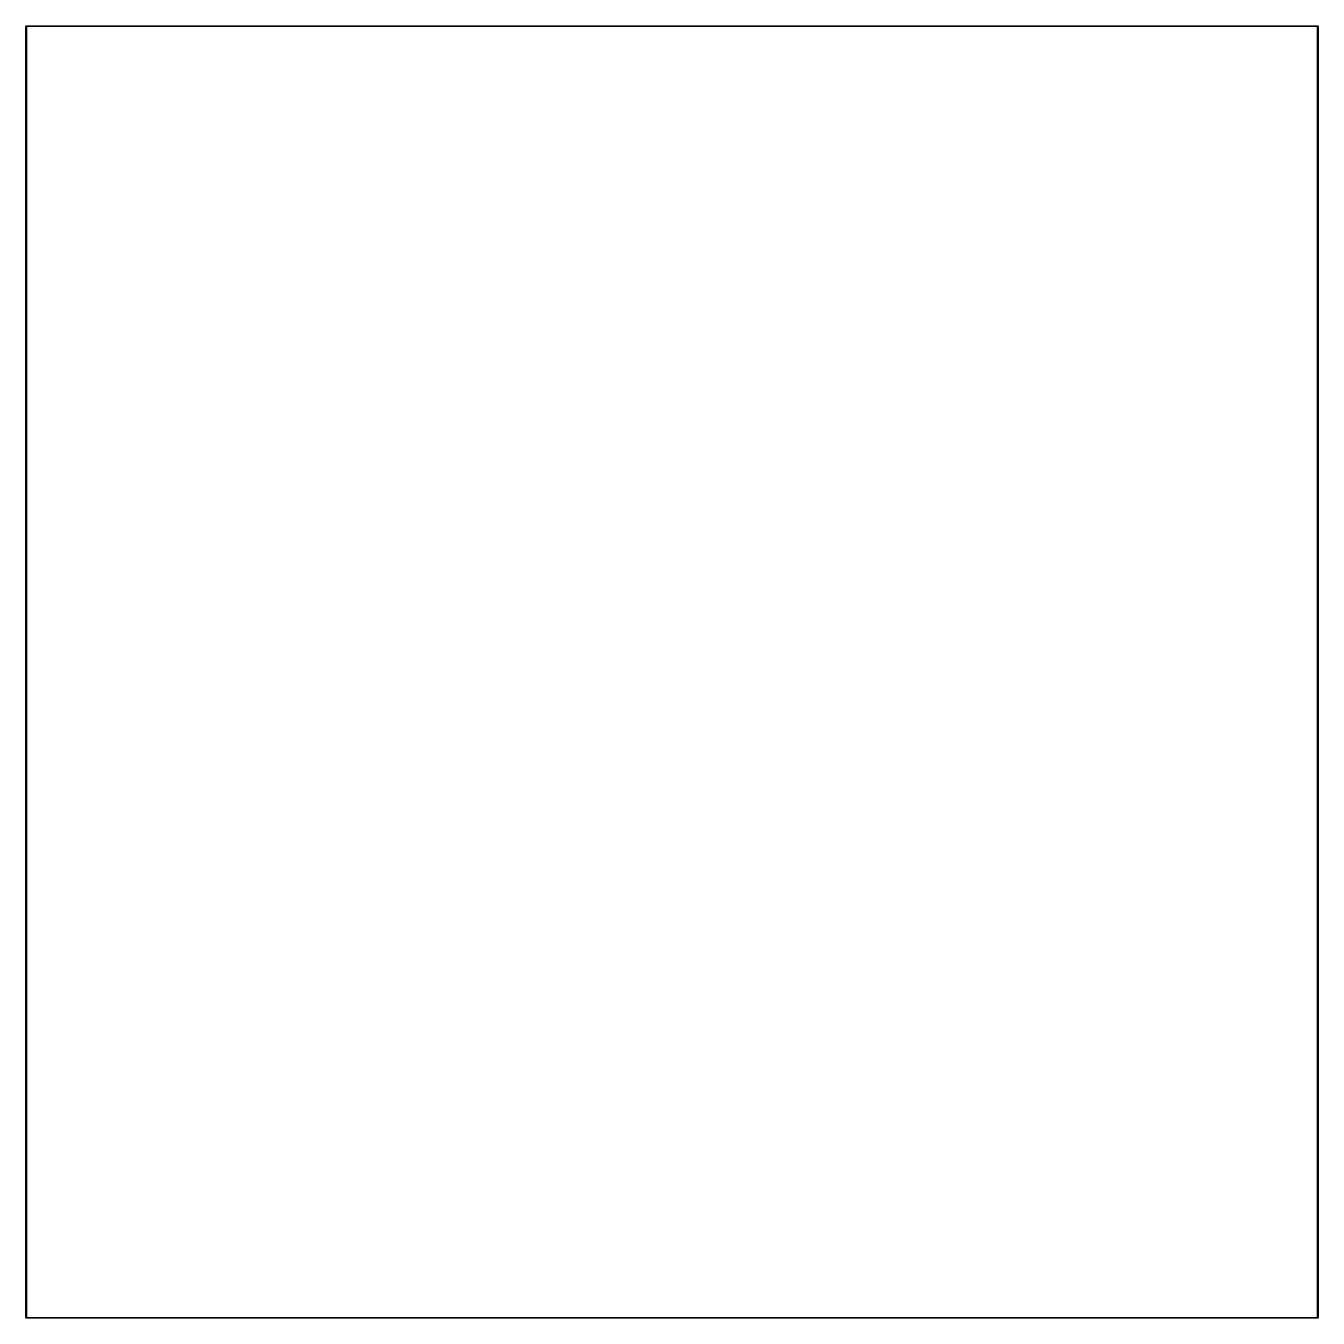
# Model space of a CAD drawing. Header units: millimetres. Extents: x 0 to 159, y 0 to 159.
import ezdxf

# ---------------------------------------------------------------- set-up
doc = ezdxf.new("R2010")
doc.units = ezdxf.units.MM
doc.layers.add('Edge.Cuts', color=254, linetype='CONTINUOUS', true_color=0xd0d2cd)

msp = doc.modelspace()

# ---------------------------------------------------------------- linework, layer by layer
at = {"layer": 'Edge.Cuts', "linetype": 'CONTINUOUS'}
for p, q in [((-0.05, 159), (-0.046194, 159.019134)), ((-0.05, 0), (-0.05, 159)), ((-0.046194, 159.019134), (-0.019134, 159.046194)), ((-0.019134, 159.046194), (0, 159.05)), ((0, 159.05), (159, 159.05)), ((0.05, 158.95), (0.05, 0.05)), ((158.95, 158.95), (0.05, 158.95)), ((158.95, 0.05), (158.95, 158.95)), ((159, 159.05), (159.019134, 159.046194)), ((159.019134, 159.046194), (159.046194, 159.019134)), ((159.046194, 159.019134), (159.05, 159)), ((159.05, 159), (159.05, 0)), ((-0.046194, -0.019134), (-0.05, 0)), ((0.05, 0.05), (158.95, 0.05)), ((159.05, 0), (159.046194, -0.019134)), ((-0.019134, -0.046194), (-0.046194, -0.019134)), ((0, -0.05), (-0.019134, -0.046194)), ((159, -0.05), (0, -0.05)), ((159.019134, -0.046194), (159, -0.05)), ((159.046194, -0.019134), (159.019134, -0.046194))]:
    msp.add_line(p, q, dxfattribs=at)

doc.saveas('drawing.dxf')
